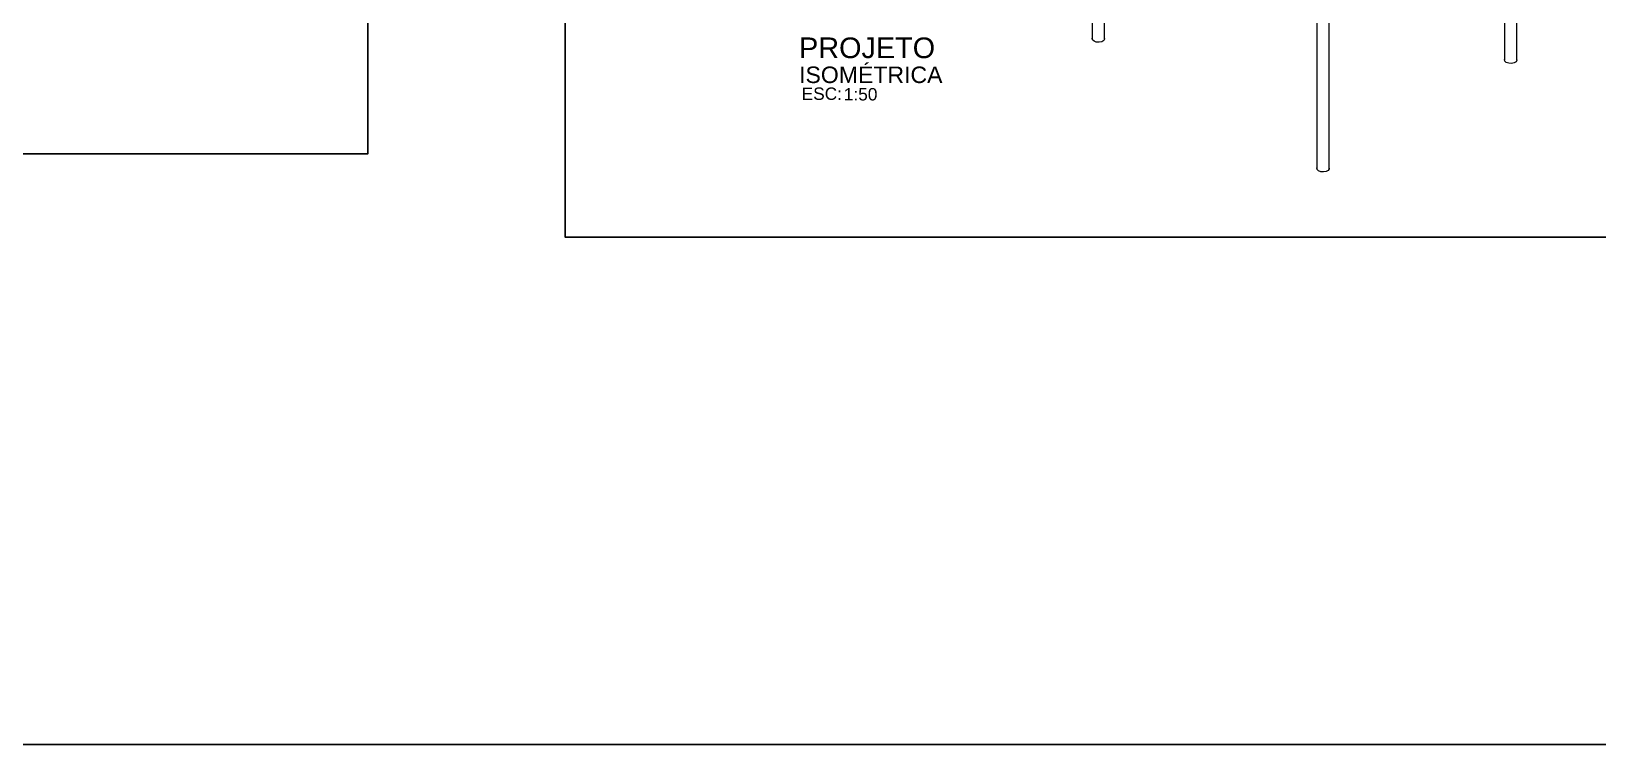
# Model space of a CAD drawing. Header units: inches. Extents: x -413 to -271, y -41 to 11.
# Drawn here: x -301.22 to -282.23, y -29.08 to -20.44 of the extents above; entities that cross this region are included whole.
import ezdxf
from ezdxf.enums import TextEntityAlignment as Align

# ---------------------------------------------------------------- set-up
doc = ezdxf.new("R2010")
doc.units = ezdxf.units.IN
doc.header["$MEASUREMENT"] = 0
for name, color, linetype in [('ARQ-COTA-25', 12, 'Continuous'), ('ARQ-PIS', 1, 'Continuous'), ('ARQ-TXT-02', 2, 'Continuous'), ('ARQ-TXT-03', 3, 'Continuous'), ('ARQ-TXT-04', 4, 'Continuous'), ('ELE-VT3', 30, 'Continuous')]:
    doc.layers.add(name, color=color, linetype=linetype)
doc.layers.add('Pilares estruturais', color=7, linetype='Continuous', lineweight=20)
doc.styles.add('Arial', font='ARIALUNI.ttf')

# ---------------------------------------------------------------- blocks, each defined once
blk = doc.blocks.new('Pilar circular - d_ 25cm-2513675-ISOMÉTRICA')
at = {"layer": 'Pilares estruturais'}
for p, q in [((24486, 13197), (24486, 10875)), ((24611, 10875), (24611, 13197))]:
    blk.add_line(p, q, dxfattribs=at)
for points in [[(24505, 10849, 0), (24490, 10863, 0), (24487, 10879, 0)], [(24611, 10876, 0), (24611, 10871, 0), (24602, 10856, 0), (24582, 10844, 0), (24556, 10839, 0), (24528, 10841, 0), (24505, 10849, 0)]]:
    blk.add_polyline3d(points, dxfattribs=at)
blk = doc.blocks.new('Pilar circular - d_ 25cm-V1-ISOMÉTRICA')
at = {"layer": 'Pilares estruturais'}
for p, q in [((26734, 11900), (26734, 9578)), ((26859, 9578), (26859, 11900))]:
    blk.add_line(p, q, dxfattribs=at)
for points in [[(26752, 9552, 0), (26737, 9566, 0), (26734, 9582, 0)], [(26859, 9579, 0), (26858, 9573, 0), (26849, 9558, 0), (26829, 9547, 0), (26803, 9542, 0), (26776, 9543, 0), (26752, 9552, 0)]]:
    blk.add_polyline3d(points, dxfattribs=at)
blk = doc.blocks.new('Pilar circular - d_ 25cm-V4-ISOMÉTRICA')
at = {"layer": 'Pilares estruturais'}
for p, q in [((28613, 12985), (28613, 10663)), ((28738, 10663), (28738, 12985))]:
    blk.add_line(p, q, dxfattribs=at)
for points in [[(28631, 10637, 0), (28617, 10651, 0), (28614, 10667, 0)], [(28738, 10664, 0), (28738, 10659, 0), (28729, 10643, 0), (28709, 10632, 0), (28683, 10627, 0), (28655, 10629, 0), (28631, 10637, 0)]]:
    blk.add_polyline3d(points, dxfattribs=at)
blk = doc.blocks.new('*U656')
at = {"layer": 'ARQ-TXT-02', "insert": (-0.415, 0.131), "char_height": 0.15, "attachment_point": 1, "style": 'Arial'}
blk.add_mtext_dynamic_manual_height_columns('ESC:', width=0.00688, gutter_width=1.25, heights=[0], dxfattribs=at)
at = {"layer": 'ARQ-TXT-02', "style": 'Arial'}
blk.add_attdef('ESCALA', (0.096, -0.026), '', height=0.15, dxfattribs=at)
at = {"layer": 'ARQ-TXT-03', "style": 'Arial'}
blk.add_attdef('DESENHO', (-0.446, 0.185), '', height=0.2, dxfattribs=at)
at = {"layer": 'ARQ-TXT-04', "style": 'Arial'}
blk.add_attdef('MATÉRIA', text='', height=0.25, dxfattribs=at).set_placement((-0.446, 0.412), align=Align.BOTTOM_LEFT)

msp = doc.modelspace()

# ---------------------------------------------------------------- linework, layer by layer
at = {"layer": 'ARQ-PIS', "color": 4, "linetype": 'ByBlock'}
for points in [[(-294.7458, 0.0685), (-277.2785, 0.0685), (-277.2785, -22.9318), (-294.7458, -22.9318)], [(-314.6081, -1.8439), (-297.1409, -1.8439), (-297.1409, -21.9212), (-314.6081, -21.9212)]]:
    msp.add_lwpolyline(points, close=True, dxfattribs=at)
at = {"layer": 'ELE-VT3', "linetype": 'ByBlock'}
msp.add_lwpolyline([(-409.0768, 11.3755), (-271.3816, 11.3755), (-271.3816, -29.078), (-409.0768, -29.078)], close=True, dxfattribs=at)

# ---------------------------------------------------------------- block references
at = {"layer": 'ARQ-COTA-25', "ltscale": 0.0019, "transparency": 33554687}
msp.add_blockref('*U656', (-291.4655, -21.2482), dxfattribs=at).add_auto_attribs({'ESCALA': '1:50', 'DESENHO': 'ISOMÉTRICA', 'MATÉRIA': 'PROJETO'})
at = {"layer": 'Pilares estruturais', "xscale": 0.001211283034581218, "yscale": 0.001211283034581218, "zscale": 0.001211283034581218}
for name in ['Pilar circular - d_ 25cm-2513675-ISOMÉTRICA', 'Pilar circular - d_ 25cm-V4-ISOMÉTRICA', 'Pilar circular - d_ 25cm-V1-ISOMÉTRICA']:
    msp.add_blockref(name, (-318.0188, -33.6986), dxfattribs=at)

doc.saveas('drawing.dxf')
